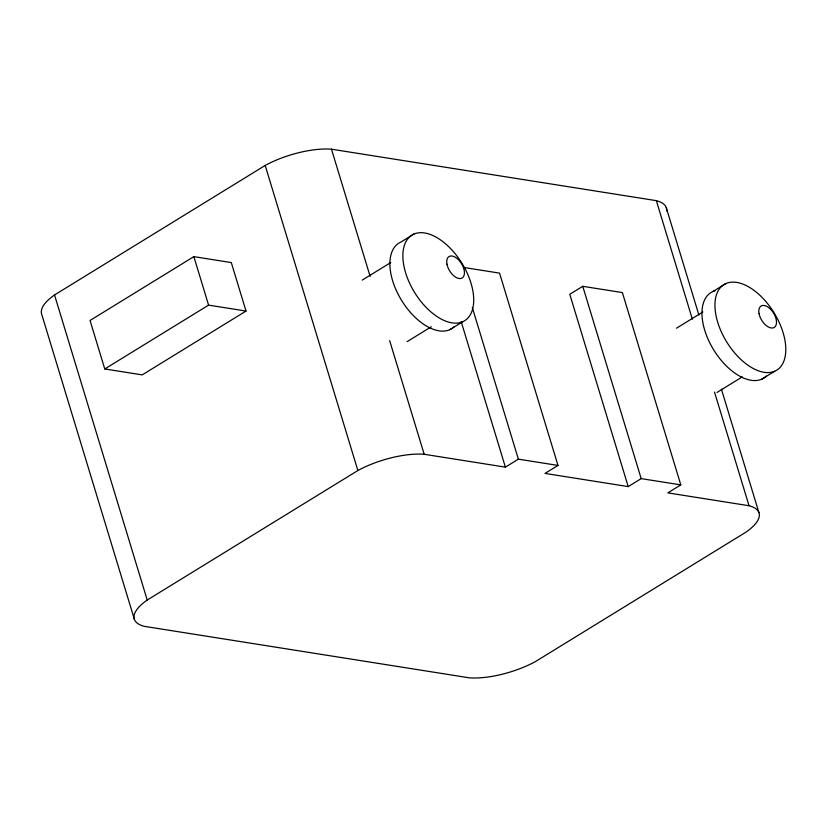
<?xml version="1.0" encoding="UTF-8"?>
<svg xmlns="http://www.w3.org/2000/svg" width="827" height="827" viewBox="0 0 827 827"><rect width="100%" height="100%" fill="white"/><g stroke="black" fill="none" stroke-linecap="round" stroke-linejoin="round"><path stroke-width="1.24" d="M134.408 619.413L41.722 314.332A54.851 19.569 -16.9 0 1 54.53 294.96L265.188 165.441A54.851 19.569 -16.9 0 1 331.482 149.191L656.349 200.661A54.851 19.569 -16.9 0 1 666.614 210.937M193.859 256.639L90.04 320.473L104.771 368.956L142.213 374.889L246.022 311.055L231.291 262.572L193.859 256.639L208.59 305.122L246.022 311.055M104.771 368.956L208.59 305.122M413.924 234.051L400.95 242.032A50.282 27.808 58.4 0 0 402.17 301.338A50.282 27.808 58.4 0 0 454.323 326.634M362.226 280.105L390.789 262.541M407.101 341.654L431.27 326.789M449.671 329.746L462.644 321.775A50.282 27.808 58.4 0 0 448.379 246.374A50.282 27.808 58.4 0 0 403.834 265.591A50.282 27.808 58.4 0 0 462.644 321.775M582.756 286.307L569.782 294.288L628.21 486.596L641.183 478.616L680.807 484.891L622.38 292.582L582.756 286.307L641.183 478.616M714.518 392.112L749.045 505.742A54.851 19.569 -16.9 0 1 746.13 532.04L535.472 661.559A54.851 19.569 -16.9 0 1 469.178 677.809L144.301 626.339A54.851 19.569 -16.9 0 1 147.216 600.04L357.874 470.522A54.851 19.569 -16.9 0 1 424.179 454.271L505.39 467.141L518.374 459.161L557.987 465.436L499.56 273.127L463.658 267.441M713.029 291.476L726.003 283.496M676.496 328.195L702.867 311.986M557.987 465.436L545.014 473.416L628.21 486.596M716.978 392.453L742.243 376.916M761.739 379.19L774.723 371.22A50.282 27.808 58.4 0 0 760.458 295.818A50.282 27.808 58.4 0 0 715.913 315.035A50.282 27.808 58.4 0 0 774.723 371.22M680.807 484.891L667.823 492.871L749.045 505.742M666.252 207.587L698.898 315.046M721.413 389.155L758.938 512.668M656.349 200.661L692.375 319.232M472.3 307.53L518.374 459.161M461.197 321.672L505.39 467.141M331.482 149.191L370.134 276.404M389.651 340.631L424.179 454.271M265.188 165.441L357.874 470.522M54.53 294.96L147.216 600.04M766.402 376.089A50.282 27.808 58.4 0 1 713.194 349.066A50.282 27.808 58.4 0 1 715.169 290.722M759.052 313.64A12.57 6.957 58.4 0 0 773.752 327.678A12.57 6.957 58.4 0 0 770.185 308.833A12.57 6.957 58.4 0 0 759.052 313.64M446.973 264.195A12.57 6.957 58.4 0 0 461.683 278.234A12.57 6.957 58.4 0 0 458.117 259.389A12.57 6.957 58.4 0 0 446.973 264.195"/></g></svg>
